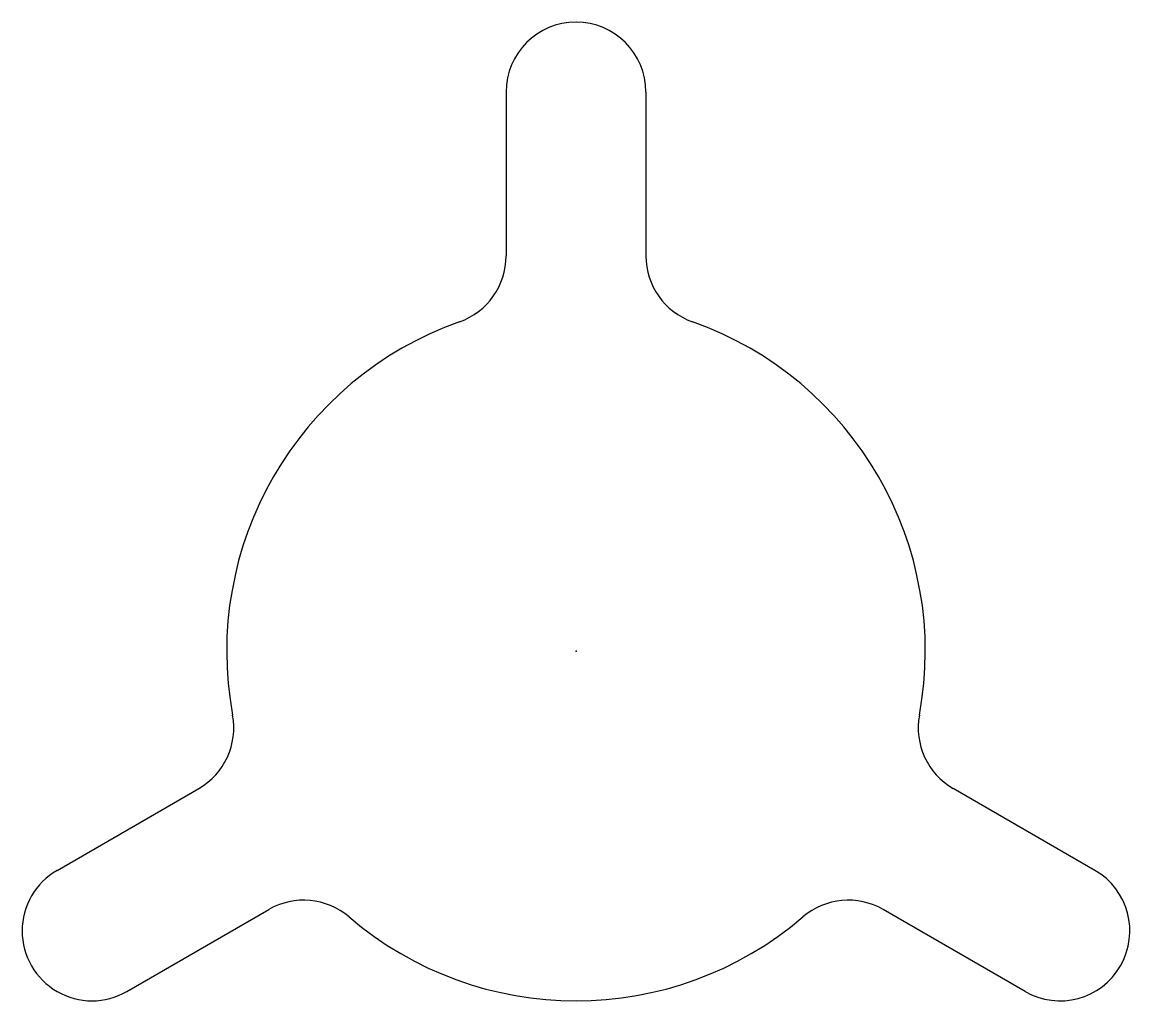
# Model space of a CAD drawing. Header units: millimetres. Extents: x -39.6 to 39.6, y -25 to 45.
import ezdxf

# ---------------------------------------------------------------- set-up
doc = ezdxf.new("R2010")
doc.units = ezdxf.units.MM
doc.header["$PDSIZE"] = -1

msp = doc.modelspace()

# ---------------------------------------------------------------- linework, layer by layer
at = {"color": 7, "linetype": 'Continuous'}
for p, q in [((-5, 40), (-5, 28.284)), ((5, 40), (5, 28.284)), ((-37.141, -15.67), (-26.995, -9.812)), ((37.141, -15.67), (26.995, -9.812)), ((-32.141, -24.33), (-21.995, -18.472)), ((32.141, -24.33), (21.995, -18.472))]:
    msp.add_line(p, q, dxfattribs=at)
for centre, radius, start, end in [((0, 40), 5, 0, 180), ((-10, 28.284), 5, 289.47122, 360), ((10, 28.284), 5, 180, 250.52878), ((0, 0), 25, 109.47122, 190.52878), ((0, 0), 25, 349.47122, 70.52878), ((-29.495, -5.482), 5, 300, 10.52878), ((29.495, -5.482), 5, 169.47122, 240), ((-34.641, -20), 5, 120, 300), ((34.641, -20), 5, 240, 60), ((-19.495, -22.802), 5, 49.47122, 120), ((19.495, -22.802), 5, 60, 130.52878), ((0, 0), 25, 229.47122, 310.52878)]:
    msp.add_arc(centre, radius, start, end, dxfattribs=at)
msp.add_point((0, 0), dxfattribs=at)
msp.add_point((0, 0), dxfattribs=at)

doc.saveas('drawing.dxf')
